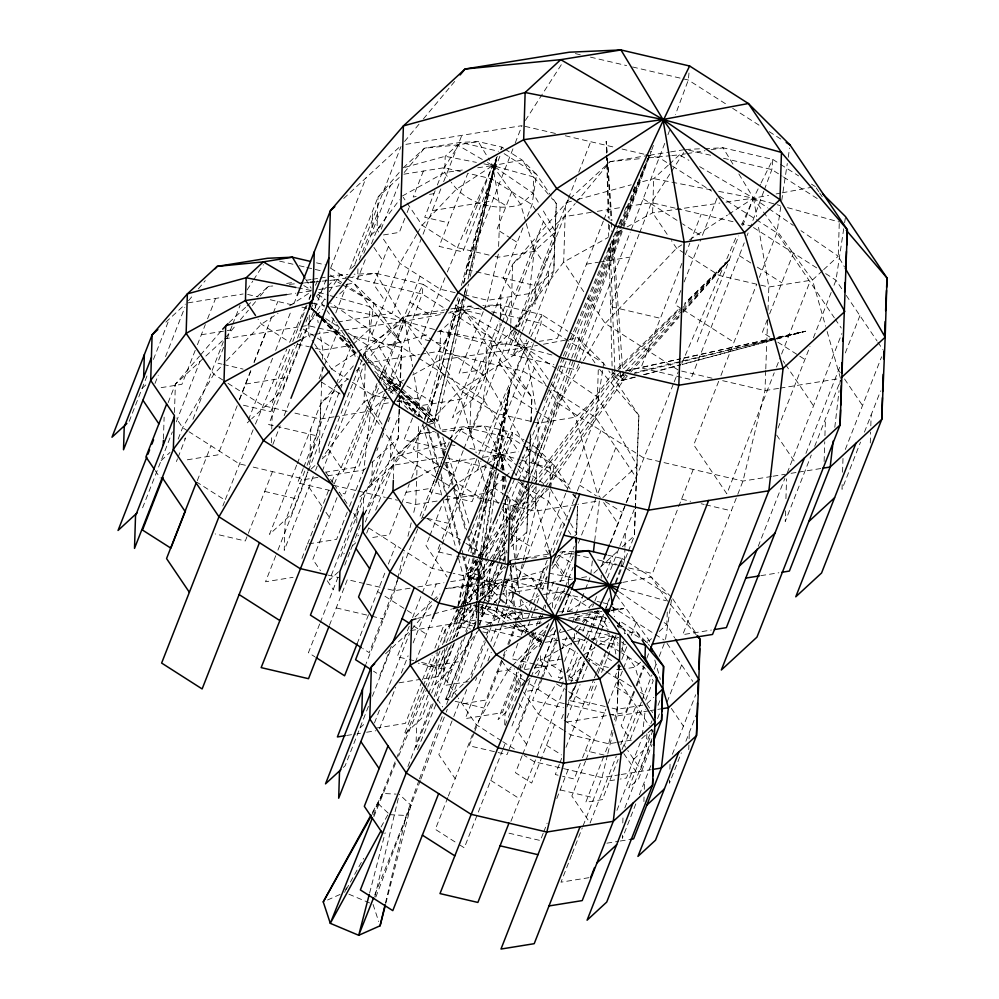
<?xml version="1.0" encoding="UTF-8"?>
<svg xmlns="http://www.w3.org/2000/svg" width="999" height="999" viewBox="0 0 999 999"><rect width="100%" height="100%" fill="white"/><g stroke="black" fill="none" stroke-linecap="round" stroke-linejoin="round"><path stroke-width="0.75" stroke-dasharray="5 3.75" d="M482.554 604.807L482.542 613.91L483.079 604.695M482.579 595.716L482.604 579.045L485.452 558.978M163.449 438.861L164.123 417.157M174.488 412.5L175.362 384.19L199.538 356.106M271.316 442.782L271.553 435.164M271.74 429.071L272.59 401.66L294.68 345.292M309.303 315.035L308.679 335.202L313.748 342.694M309.89 458.129L310.789 429.058M319.168 452.734L320.691 403.796L337.674 384.066M357.942 268.806L357.617 279.171L365.946 257.942M356.743 522.914L357.167 509.39M365.209 365.297L364.073 401.898L322.577 457.018M365.447 357.667L365.646 351.561L403.608 316.533L444.88 309.89M363.211 511.938L363.823 492.407L394.043 457.292L419.568 433.741L434.44 431.343M371.99 227.497L372.502 211.214M372.415 462.05L371.703 484.852L398.888 415.484M390.409 458.091L391.121 435.302M393.369 478.833L394.043 457.292L444.418 443.469L448.913 444.355M399.076 409.415L398.176 438.274L364.86 523.289M399.125 407.892L399.45 397.252M436.501 673.476L437.175 651.748M444.043 455.494L444.418 443.469L447.814 440.334M444.58 648.576L443.706 676.51L435.776 696.753L442.644 706.917M444.767 642.369L445.154 629.957L464.16 607.867M480.007 625.337L480.157 620.679M480.931 595.866L481.168 588.111L505.956 565.247M499.937 328.172L500.224 318.856M500.274 317.295L500.998 293.981M510.764 324.862L510.526 332.642L469.742 436.675L470.816 402.497L501.598 323.926M510.814 323.314L512.649 264.26L568.968 199.65M516.808 527.722L515.784 560.289L526.885 531.98L530.769 433.841M516.133 685.526L516.545 672.502L498.051 719.692L507.867 710.626L521.928 674.762M520.666 671.303L520.979 661.176L544.53 634.627M531.143 421.653L531.905 397.265L492.407 338.823L463.648 310.227L451.898 302.722M548.264 285.115L548.763 268.831M540.721 587.162L541.196 571.64L547.789 565.559M540.559 655.819L540.422 660.327L533.054 670.104M540.983 642.282L541.121 637.774M549.875 487.812L550.474 468.269L536.8 448.027L525.274 440.671M552.459 607.467L552.647 601.46L558.191 587.3M568.069 598.064L568.219 593.556M568.493 584.54L568.681 578.521M574.475 536.138L576.685 534.09L577.547 506.393L576.211 535.814M574.388 638.686L574.575 632.891M601.198 578.246L601.286 575.187M624.525 560.963L624.899 548.726M624.949 547.19L625.424 531.893M622.427 835.226L622.327 838.286L635.988 803.446M622.802 822.964L623.039 815.309M643.893 801.585L644.043 796.99M644.28 789.335L644.517 781.668M646.865 733.878L646.453 746.902L653.109 729.919M667.257 612.05L666.87 624.475L674.662 637.924M669.555 780.082L669.455 783.191L681.355 752.821M669.892 769.218L670.179 759.902M688.748 749.65L688.898 744.992M689.098 738.785L689.285 732.579M785.564 510.864L785.226 521.515L811.288 455.032M785.938 498.676L786.55 478.871M824.125 461.538L824.737 441.733M824.924 435.651L825.449 418.893M839.247 223.576L838.236 256.206L844.492 267.008M842.182 484.627L842.032 489.285L860.514 442.12M842.569 472.19L842.994 458.204M870.291 442.944L870.629 432.067M870.816 425.849L871.153 414.972M321.703 382.23L320.329 419.043L307.854 470.329M321.765 380.694L322.277 366.883M322.565 359.215L322.902 350.012L319.755 331.78M416.546 481.381L415.684 504.495L413.111 515.084M416.77 475.224L418.731 422.827M418.956 416.67L419.355 405.881L413.623 372.627M498.326 254.133L487.724 300.312L483.841 310.214M498.613 246.428L500.049 207.904L492.744 165.597L490.322 161.601M509.69 519.43L510.214 505.419L507.892 491.97M536.101 486.463L535.177 511.163L522.702 562.449M536.151 484.915L538.461 423.151L537.674 418.618M618.93 663.848L616.982 715.971L614.785 724.987M765.734 370.492L764.984 390.584L742.956 481.068L736.862 496.64M765.783 368.943L767.632 319.48M767.981 310.214L768.843 287.025L758.004 224.213M399.85 386.601L401.685 343.981L374.038 303.072L353.908 283.054L347.465 278.946M399.375 409.34L398.176 438.274L371.815 462.599M399.438 407.817L399.95 395.641M400.337 386.501L401.685 343.981L369.88 306.668L353.908 283.054L346.278 284.49M530.244 435.926L526.885 531.98L511.251 546.403M530.844 422.003L531.905 397.265L486.463 343.968L463.648 310.227L448.551 313.049M483.716 593.943L484.79 575.511L479.37 557.654M477.047 604.545L476.211 618.019L477.035 608.928M477.135 603.046L478.533 580.581L496.853 467.27M476.523 601.123L475.949 608.778L476.685 601.086M476.635 599.587L478.496 575.087L480.806 561.263M477.859 599.825L479.77 578.608L467.457 536.688M501.71 149.563L501.935 147.14L478.246 141.608L460.464 142.382L424.5 148.177L403.234 167.807M615.322 582.517L621.665 565.471L622.315 558.566L607.592 555.132M618.656 627.971L620.092 621.241L636.288 631.593L649.45 645.491M688.985 73.014L688.323 80.02L675.461 114.573M476.823 599.55L479.333 573.401L475.362 559.927M479.732 560.427L477.759 577.297L466.458 606.131M479.907 558.891L487.612 492.907L478.271 460.177M545.254 608.266L545.616 605.207M546.515 597.527L547.402 589.86M590.759 574.6L592.37 560.776M594.705 540.784L599.375 500.824L577.971 504.27M642.295 735.351L645.342 709.265M834.802 427.297L839.073 390.634M839.797 384.528L840.321 379.945M471.928 594.692L469.617 612.887L476.985 604.87M485.664 557.43L497.702 472.539M498.576 466.358L509.74 387.637L491.908 463.374M619.755 665.434L617.719 678.995L608.141 703.433M621.79 651.872L623.376 641.333M665.559 639.323L671.615 599.013M780.806 206.606L776.872 232.792L759.365 277.447M781.73 200.449L787.287 163.474M788.223 157.318L789.61 148.064M843.718 228.734L835.976 280.207L832.03 290.297M844.63 222.677L845.541 216.621M465.159 605.032L463.286 617.007L464.835 607.979M465.397 603.533L469.143 579.582L462.512 555.581M497.102 465.734L509.74 387.637L473.863 554.233M481.83 555.107L496.416 467.532M496.678 465.996L509.74 387.637L469.967 577.897L465.084 606.48M463.798 603.209L468.706 574.388L463.736 556.381M463.311 606.293L473.538 555.744M465.759 296.191L437.849 420.729L440.559 429.657M466.096 294.668L468.481 284.041M470.192 276.448L496.74 157.979L468.206 277.947M458.504 558.041L463.686 577.472L456.693 611.875L469.43 558.803M470.866 552.734L491.545 464.885M463.174 299.2L434.365 420.679L436.126 426.673M464.61 293.132L466.046 287.05M464.098 295.729L434.028 422.902L435.339 427.397M464.448 294.218L466.246 286.651M468.032 279.083L496.665 157.967M385.452 903.133L406.243 815.471L418.981 780.369M374.837 896.827L398.551 797.277M307.492 471.828L305.657 479.37L276.311 554.245M397.29 580.094L394.705 590.684L366.133 663.586M397.652 578.583L403.908 552.884M407.954 536.251L411.263 522.639M497.589 607.429L495.429 616.296L491.545 626.211M497.939 605.956L499.388 600.049M522.327 563.948L516.458 588.086L502.035 624.887M612 730.281L608.716 743.768L604.27 755.094L585.327 750.661M614.547 719.792L617.107 709.302L618.568 669.854L617.807 665.434M607.479 755.044L601.985 777.597L582.854 826.423M607.842 753.546L612.961 732.504M385.876 903.196L410.964 805.269L420.329 780.544M369.605 893.069L385.152 832.754M427.297 422.028L460.527 295.267M463.686 283.192L496.515 157.942L463.661 282.854M426.835 422.814L460.089 296.391M424.662 419.006L458.079 297.452M461.388 285.452L496.453 157.904M488.061 601.585L502.584 562.075M503.109 560.614L506.83 550.349M510.539 540.072L575.324 361.089M575.861 359.615L651.261 151.286M651.798 149.813L653.396 145.417M419.518 778.895L442.357 715.983M446.603 704.283L473.701 629.67M474.225 628.209L475.824 623.813M480.606 610.651L483.791 601.873M484.315 600.411L485.914 596.016M312.562 304.907L310.951 309.24L323.838 317.47M499.9 156.206L462.837 251.923L439.16 246.391L467.819 173.252L491.496 178.784L532.017 204.658L536.088 210.677M533.466 343.619L486.738 464.223M534.003 342.17L541.021 323.314L541.833 314.697L499.562 304.807L482.929 305.532M500.511 469.006L511.938 438.299L512.487 432.505L484.065 425.861L462.724 426.785L440.397 430.382M507.092 538.961L486.451 594.555L496.828 603.433M510.889 528.708L528.284 481.893M528.821 480.432L622.802 227.297M623.351 225.836L651.061 151.211M664.747 143.369L630.794 230.707M667.956 134.728L669.567 130.407M555.556 630.444L508.741 750.261M561.938 613.286L568.868 594.705L589.747 608.041M609.515 598.139L605.694 608.154M763.798 191.234L750.898 225.874L741.857 223.764M764.335 189.785L771.865 169.58L772.814 159.428L723.076 147.802L704.395 148.614M615.996 635.114L600.574 675.037M407.917 766.558L432.067 702.397M434.265 696.565L454.557 642.619M456.755 636.788L469.38 603.259M469.93 601.798L620.329 226.036M420.879 779.083L445.654 713.611M446.203 712.162L447.315 709.253M451.71 697.614L476.498 632.142M479.258 624.862L487.512 603.034M494.168 560.514L479.857 596.753M494.717 559.065L506.98 527.01M509.777 519.717L524.825 480.382M525.387 478.933L571.091 359.453M571.653 358.004L621.828 226.873M622.389 225.412L649.7 154.021M375.824 897.077L410.964 805.269L399.263 794.255M344.63 892.419L347.44 885.139M373.851 816.732L395.554 763.273M129.183 421.366L147.79 373.876M153.446 359.428L169.306 318.968M154.995 383.479L158.242 375.224M165.547 356.568L184.803 307.442M168.157 402.597L175.362 384.19L223.376 339.897M195.23 350.324L181.905 384.303L158.966 387.999M197.44 344.667L205.319 324.588M207.592 318.768L215.572 298.426M142.607 507.804L172.352 431.893M176.286 421.84L199.925 361.526M178.147 439.073L182.617 427.647L213.786 374.25L222.253 365.347M176.411 461.55L177.497 458.778M178.047 457.392L185.652 437.962L183.429 440.022M192.969 419.293L223.364 341.745M223.639 347.302L217.457 363.099L221.978 364.16M227.023 338.686L232.105 325.711M232.68 324.263L240.085 305.369M197.315 480.631L210.976 445.754M239.348 399.575L250.612 370.854M254.008 362.187L272.69 314.498M273.264 313.049L277.797 301.486M237.188 405.744L217.932 454.857L184.103 460.314M239.448 399.975L251.323 369.667M254.146 362.462L266.021 332.18M248.389 419.967L272.814 357.642M275.649 350.387L291.558 309.802M293.831 304.008L297.24 295.304M222.852 505.944L224.538 501.635M275.15 386.551L289.935 348.826M292.769 341.571L306.993 305.282M309.265 299.475L310.976 295.13M297.515 338.062L299.787 332.28M297.502 343.544L270.816 411.638L239.173 404.233M299.775 337.749L302.61 330.507M305.956 321.978L308.728 314.91M300.761 342.794L268.706 424.575L274.625 425.961M301.323 341.346L307.542 325.487L325.961 296.915M326.173 279.495L282.867 390.01L251.698 418.756M330.719 267.894L365.984 177.909M272.827 444.543L280.182 425.749M284.153 415.634L290.384 399.725M272.49 471.615L245.317 540.983L215.172 533.941M333.554 318.656L331.88 322.939L336.401 322.215M335.789 312.962L347.565 282.929M354.957 264.061L401.024 146.503M359.24 260.052L377.547 213.349M363.848 253.321L390.334 185.739M371.491 243.781L377.035 229.62L399.538 199.738M319.156 378.771L323.664 367.282M324.225 365.846L339.31 327.36L325.125 318.294M381.143 229.196L399.837 181.481M296.666 465.122L269.53 534.34L291.458 514.123L307.954 472.003M297.227 463.673L320.691 403.796L337.138 388.623M388.436 246.491L373.638 284.24L385.052 301.111M303.184 468.543L297.59 482.842L330.145 490.447M303.746 467.107L335.776 385.389M336.338 383.953L351.536 345.179M353.783 339.435L354.907 336.563M304.82 471.041L285.127 521.291L284.228 550.349L313.386 475.949M307.08 465.297L319.792 432.854M404.882 218.244L399.338 232.392L381.531 235.264M407.105 212.575L409.877 205.507M423.376 171.054L413.199 197.015L416.171 196.528M308.529 470.554L339.772 390.821M340.347 389.373L342.62 383.566M275.749 555.694L265.522 581.768L293.069 577.322M315.584 470.342L317.232 466.133M362.063 359.752L327.535 447.852L343.506 471.466L377.934 383.616M362.625 358.316L367.669 345.467L374.038 303.072L345.604 284.915M322.178 471.428L364.535 363.349L355.769 371.428M435.089 190.784L424.725 217.258L448.401 222.789M437.35 185.015L444.13 167.707L460.464 142.382L498.439 151.261M440.821 188.898L392.095 313.236L337.899 321.965M443.656 181.668L461.813 135.352M301.91 558.416L306.98 545.491M307.542 544.055L329.62 487.699M331.893 481.918L334.715 474.687M378.509 382.155L383.628 369.081M420.092 276.298L391.433 349.438L371.178 336.501L399.837 263.361L416.733 234.428M351.124 458.079L380.981 381.905M381.543 380.457L404.757 321.253L423.139 284.353L450.586 301.885M337.038 497.639L312.837 559.403L320.467 570.691M384.415 393.219L344.955 493.918L339.023 492.532M384.977 391.77L422.227 294.018L423.139 284.353L375.774 273.289L354.121 274.226M386.276 396.453L358.691 466.87L326.074 472.115M388.549 390.671L401.598 357.367M347.302 512.087L336.601 539.373L309.066 543.806M349.55 506.343L363.786 470.005L370.679 410.939L358.341 367.657M376.91 450.561L378.034 447.689M381.98 437.637L385.352 429.021M388.199 421.765L389.91 417.395M465.934 234.016L492.744 165.597L497.34 156.368M380.981 454.145L340.859 556.53L344.293 553.359M319.68 623.975L308.429 652.684L314.885 656.805M320.242 622.539L338.249 576.61M344.717 565.159L350.262 550.998M350.824 549.587L354.146 541.096M360.377 525.212L355.257 538.261L358.666 535.127M364.348 515.059L378.559 478.808M512.949 148.801L465.709 269.33L474.675 271.428M515.209 143.019L522.015 125.649L404.607 144.568M329.458 625.249L347.34 579.607L365.11 583.753M366.67 533.154L368.881 527.497M375.674 510.164L393.294 465.209L419.568 433.741L436.313 432.105M412.537 418.057L404.008 439.835L446.278 449.725L449.687 441.021M413.111 416.608L438.661 351.398L467.807 306.193L473.851 305.931M462.375 299.013L444.617 344.318L432.779 341.546M511.763 191.721L496.965 229.47L510.889 238.361M423.851 421.84L413.199 449.001L441.945 467.37M424.413 420.404L442.782 373.514M401.011 505.082L389.36 534.802L370.317 537.874M401.573 503.658L409.34 483.841M411.551 478.184L418.206 461.201M483.279 311.626L459.053 373.439L479.82 370.105L499.05 321.029M357.105 643.831L369.63 611.875M370.204 610.426L386.101 569.83M388.374 564.048L395.754 545.229M522.914 227.884L503.359 277.797L514.76 294.668L543.419 221.528M527.46 216.271L532.017 204.658L536.563 174.375L522.19 160.077L505.731 149.575M491.97 317.033L452.46 417.844L478.246 394.056L538.436 240.459M492.532 315.584L512.649 264.26L564.223 216.671L575.224 203.496M444.755 454.645L419.83 516.633L425.811 518.031M437.175 472.952L429.77 491.833L443.356 495.017M437.737 471.503L445.704 451.173M450.249 439.572L480.931 361.288M499.612 319.605L508.479 296.965M417.732 528.771L369.193 652.647L362.662 648.476M421.69 518.681L435.289 483.966M502.16 322.515L511.588 298.451M429.37 536.987L425.974 545.654L447.09 576.898M429.932 535.539L442.395 503.771M448.613 487.874L463.386 450.199M463.961 448.738L483.304 399.388L492.407 338.823L449.525 311.438M514.647 330.881L509.827 343.156L489.06 346.503M515.197 329.47L529.245 293.619L534.165 251.423L526.236 223.601M391.271 646.216L379.882 675.249L373.489 671.166M368.431 706.368L345.154 765.734L342.982 767.744M372.377 696.278L391.021 648.713M515.959 332.43L507.579 353.808L553.871 364.623M518.194 326.723L567.956 199.763M568.518 198.314L576.485 177.984M578.758 172.19L590.696 141.708M521.828 332.542L512.862 355.419L525.149 344.093L526.835 339.772M522.39 331.119L541.52 282.292M439.922 544.517L437.15 551.598L455.107 555.794M442.145 538.848L471.54 463.823M554.308 254.67L534.902 304.22L535.402 287.937L554.82 238.399L556.318 203.596L552.022 197.253M409.203 626.261L397.252 656.755L407.817 659.228M412.612 617.544L421.703 594.368M422.265 592.931L478.171 455.781M374.475 722.926L379.595 709.852M386.376 692.557L409.54 633.466M529.095 334.028L553.808 270.954L556.318 203.596L551.373 197.802M477.559 469.742L480.931 461.126M481.506 459.69L525.424 347.615L530.207 338.012M379.47 728.833L395.716 687.362M401.348 673.026L408.091 655.794M413.161 642.869L429.483 601.223M431.73 595.479L436.238 583.99M486.176 465.659L472.052 501.723L444.867 495.367M415.284 662.462L431.93 619.992M480.069 499.537L506.106 433.116M534.465 368.057L503.396 447.327L514.522 463.773M469.28 536.738L481.693 505.057M482.255 503.608L495.242 470.479M495.804 469.043L501.448 454.632L512.487 432.505L524 439.86M498.851 473.301L465.571 558.241L456.593 556.143M421.928 681.268L405.432 723.376L375.224 728.246M422.49 679.819L432.105 655.294M434.915 648.139L443.893 625.237M603.334 221.116L557.342 338.461L539.31 341.371M603.896 219.68L607.829 209.64M422.664 687.362L404.17 734.54L421.728 718.331L429.445 698.651M423.226 685.938L436.101 653.059M437.225 650.199L445.154 629.957L471.503 605.644M494.605 520.029L454.745 621.74L475.649 626.623M427.997 695.167L416.67 724.088L415.946 747.364L434.64 699.65M428.571 693.718L444.43 653.234M447.402 646.54L439.523 666.633L419.892 662.05M449.65 640.796L463.723 604.907M464.285 603.471L474.188 578.196M431.655 693.031L450.249 645.554M452.522 639.772L462.724 613.748M451.261 644.929L438.936 676.385L422.015 679.12M454.058 637.787L465.896 607.579M453.696 643.631L443.706 669.105L418.281 663.161M456.468 636.55L467.008 609.652M585.214 317.907L648.788 155.707M492.32 560.227L490.072 565.946L489.06 598.501L507.18 552.285M492.882 558.791L522.689 482.717M523.264 481.268L528.908 466.858L522.152 456.855M559.365 394.255L532.954 461.638L569.118 484.727M464.985 636.588L445.904 685.264L468.169 681.68M465.546 635.139L476.885 606.218M510.964 519.967L524.275 486.001M507.18 534.203L498.226 557.067L505.956 562.012M512.225 521.341L526.785 484.19M527.347 482.754L558.416 403.484L582.567 362.1M472.877 629.77L445.005 700.911L469.555 678.246L484.215 640.846M473.451 628.321L475.724 622.514M480.844 609.44L481.98 606.543L478.633 609.627M483.116 603.658L484.802 599.338M485.377 597.889L498.364 564.735M498.938 563.286L502.322 554.632M472.065 632.767L446.041 699.15L449.075 699.862M472.614 631.331L475.986 622.739M578.533 364.061L576.261 369.867L559.84 366.021M579.108 362.612L630.232 232.155M510.576 543.618L527.897 499.413M639.073 234.178L610.664 306.668L660.389 318.294M639.635 232.742L651.435 202.622L670.666 172.79M452.085 720.878L438.861 754.62L455.169 778.733M453.783 716.545L460.015 700.636M486.476 635.089L500.561 599.125M503.384 591.932L514.66 563.161M466.695 689.622L461.038 704.058L485.951 700.049L502.722 657.242M471.228 678.059L485.377 641.945M485.939 640.509L490.984 627.622M475.599 680.481L476.735 677.584M480.694 667.469L488.061 648.676M490.896 641.445L497.664 624.163M498.226 622.739L504.945 605.606M505.494 604.183L509.977 592.769M524.175 563.798L514.185 589.285L515.896 591.808M524.725 562.387L548.576 501.523L554.045 465.184L536.8 448.027L525.012 450.237M483.953 671.041L465.297 718.631L502.36 712.662L518.294 672.002M487.899 660.938L491.296 652.297M493.556 646.528L501.473 626.336M565.746 493.344L544.368 547.902L548.601 554.17M566.308 491.908L595.529 417.345L603.646 363.311L577.996 337.787L568.955 332.005M447.802 797.539L435.339 829.345L456.743 843.019M448.364 796.091L472.427 734.702M474.65 729.02L476.323 724.762L508.154 670.217L511.326 666.882M503.296 655.781L504.994 651.435M507.842 644.18L516.933 620.978M517.507 619.53L520.342 612.287M474.263 732.692L469.143 745.754L507.03 754.62L508.179 751.71M474.837 731.243L502.572 660.451M503.146 659.003L506.53 650.361M508.791 644.592L514.997 628.733M547.215 560.164L527.872 609.527L521.028 599.4M550.062 552.897L562.262 521.765M548.076 565.571L540.759 584.24L511.113 565.309M553.146 552.647L576.785 492.332M577.347 490.896L600.948 430.644M517.957 643.368L511.9 658.828L545.766 666.745M521.266 634.927L525.124 625.087L495.429 629.87M527.922 617.956L529.595 613.673M530.157 612.25L537.425 593.693M525.124 633.453L530.794 619.005M531.356 617.557L533.628 611.775M534.19 610.327L536.451 604.545M537.025 603.109L539.285 597.327M542.12 590.097L547.215 577.085M551.748 565.521L552.884 562.637M517.644 669.667L520.979 661.176L540.621 643.044L537.849 650.124M519.43 669.105L533.628 632.854M536.475 625.611L538.174 621.253M538.748 619.805L542.157 611.113M542.719 609.665L544.992 603.858M545.566 602.409L553.521 582.117M521.965 667.719L535.826 632.33M539.16 623.838L540.272 621.003M540.821 619.592L542.482 615.347M681.917 263.386L640.971 367.832L690.709 379.47L744.243 242.869M685.314 254.708L689.847 243.157M690.409 241.708L701.173 214.248M524.15 669.093L530.806 652.11M560.414 581.643L574.288 546.253M573.251 556.231L564.722 578.009L554.545 562.949M578.371 543.156L596.59 496.69M615.884 447.465L597.727 493.781L600.274 497.552M540.397 644.692L548.901 622.989M554.445 608.828L559.989 594.667M680.806 290.497L675.224 304.745L681.755 308.916M684.165 281.943L700.923 239.186M717.02 198.114L702.035 236.326L682.454 223.826M559.802 601.173L564.797 588.436M565.359 587.012L573.126 567.195M502.497 750.399L464.298 847.839L458.004 843.818M503.046 748.963L505.294 743.256M511.975 725.961L530.606 678.421M531.168 676.985L538.511 658.254M555.619 629.845L540.334 668.843L534.665 674.075M562.412 612.512L570.854 590.983M529.295 700.724L517.457 730.918L526.573 744.417M540.259 680.806L532.542 700.486L563.461 707.717M540.809 679.395L557.092 637.824M559.365 632.042L560.501 629.158M567.295 611.8L573.526 595.904M542.37 678.321L538.011 689.447L524.413 691.633M542.907 676.922L556.693 641.758M559.34 655.868L555.919 664.585L535.164 667.919M562.187 648.601L566.733 636.987M572.427 622.464L584.914 590.621M585.476 589.173L587.749 583.379M588.311 581.93L590.009 577.584M522.14 755.744L515.484 772.726L531.693 783.079L554.62 724.562M522.689 754.32L538.411 714.21L556.218 683.703L563.873 688.586M609.927 543.456L673.626 383.329M601.573 566.008L603.846 560.202M610.676 542.769L636.226 477.572L638.898 415.459L608.816 370.941M561.725 668.618L558.316 677.334L562.687 678.358M564.572 661.363L571.678 643.231M572.215 641.845L577.11 632.629M561.338 686.463L563.611 680.656M567.032 671.94L575.574 650.162M577.847 644.355L580.694 637.087M582.966 631.281L584.677 626.922M585.239 625.474L590.359 612.412M592.644 606.593L593.781 603.696M596.615 596.453L594.343 602.235L587.774 608.304M605.694 573.289L612.499 555.919M697.202 341.845L738.711 235.901M742.694 225.737L753.508 198.164L760.401 184.328M510.901 821.353L564.285 688.186M607.417 577.834L619.23 547.689M619.805 546.253L634.228 509.44M570.829 682.792L580.981 656.892M583.229 651.136L587.175 641.058M587.737 639.622L591.695 629.545M592.257 628.109L599.025 610.851M747.015 235.789L748.126 232.954M561.638 718.693L563.349 714.335M568.468 701.273L574.725 685.302M584.19 661.126L576.423 680.943L567.494 675.237M566.97 706.967L575.374 685.526M575.936 684.103L584.34 662.662M586.575 656.942L591.62 644.068M592.182 642.644L596.665 631.206M597.227 629.782L603.433 613.935M586.65 657.592L592.869 641.72M593.431 640.284L603.608 614.323M605.869 608.553L609.265 599.899M616.046 582.592L627.822 552.534M628.371 551.136L634.427 535.689L638.898 415.459L598.339 367.894L597.439 396.953L637.337 465.796L602.722 497.739M576.123 684.665L569.867 700.636L588.811 705.069L597.777 682.192M577.26 681.755L584.477 663.361L583.266 666.246L567.919 680.394M586.688 657.692L591.683 644.954M566.995 717.919L580.069 684.577M582.33 678.783L587.449 665.734M588.011 664.285L594.83 646.89M595.404 645.441L600.511 632.404M601.086 630.956L606.193 617.906M559.278 764.385L555.294 774.55L561.113 775.911M559.84 762.936L562.112 757.13M565.946 747.364L593.731 679.345M591.283 690.734L594.667 682.092M598.051 673.451L605.394 654.72M607.654 648.963L612.737 636.001L607.355 632.854M718.681 381.293L693.756 444.892L726.822 493.806L774.237 372.814M720.941 375.512L756.543 284.653M543.194 833.291L540.359 840.521L507.967 832.941M543.756 831.842L547.152 823.176M556.793 798.588L568.119 769.667M693.231 469.443L652.447 573.488L625.324 567.145M580.332 763.411L574.238 778.983L562.574 776.248M582.554 757.741L589.772 739.347M619.617 665.047L615.209 676.298L632.842 687.549M621.815 659.427L626.773 646.778M631.268 635.327L636.363 622.315M585.514 761.163L571.853 796.016L590.097 823.001L616.271 756.218M586.076 759.715L605.881 709.19M622.365 671.128L616.108 687.1L632.317 697.452M623.513 668.231L627.946 656.905M767.369 319.568L762.374 332.317L772.689 338.898M769.592 313.911L793.443 253.047M603.721 756.53L585.789 802.284L602.397 799.6L618.119 759.502M633.89 691.196L625.511 712.574L611.962 714.76M636.126 685.489L643.943 665.534M646.74 658.403L649.525 651.286M634.565 691.695L621.216 725.761L630.344 739.26L642.856 707.317M636.825 685.951L644.155 667.257L621.715 652.921M571.653 855.019L561.001 882.179L590.696 877.397M572.202 853.583L582.292 827.859M620.804 744.642L635.963 705.981M622.002 749.587L625.324 741.096M641.346 702.022L624.35 745.404L626.922 749.213M641.907 700.574L651.972 674.899M654.195 669.218L656.98 662.125M659.203 656.443L664.223 643.656M645.679 700.124L653.271 680.744L644.155 667.257M776.498 367.058L779.882 358.416M781.58 354.071L809.939 281.706M736.3 498.051L682.767 634.652L711.338 630.057M650.849 723.713L651.985 720.803M658.054 705.319L660.764 698.388M616.945 810.401L631.68 772.801M653.383 731.768L651.76 729.357L628.833 787.861L638.648 778.795L652.097 744.48M657.554 718.593L660.327 711.513M624.85 807.891L651.96 738.698M651.897 740.808L640.646 769.517L627.772 750.474M667.095 702.047L681.643 664.934M778.034 428.084L810.002 346.503M813.386 337.862L831.455 291.733M639.397 794.729L651.735 763.261M672.377 754.282L695.704 694.767M758.241 546.303L784.864 478.384M787.262 472.877L841.87 333.516M685.888 741.258L696.653 713.786M805.931 453.421L840.259 365.821M845.316 352.922L859.927 315.634M814.684 446.353L840.421 380.669M845.316 449.438L881.618 356.793M864.435 432.117L880.581 390.909M374.75 894.867L410.964 805.269M373.514 815.184L424.35 689.497M620.903 224.588L644.655 165.347M253.134 429.77L225.1 500.199L196.741 482.092M255.432 424.088L286.763 349.3M444.992 277.759L420.941 338.773L431.293 341.196M447.315 272.015L476.361 202.372L492.744 165.597L522.19 160.077L533.591 176.948L550.387 196.641M674.2 381.893L678.259 371.865M424.937 688.049L440.159 650.474M442.495 644.692L456.543 610.014M458.878 604.233L478.571 556.73M417.507 749.575L462.212 640.009M465.734 631.356L476.91 603.97M481.968 557.792L462.737 603.796M482.554 556.356L564.585 357.892M565.184 356.456L619.28 225.574M619.867 224.138L635.926 185.302M479.17 555.307L493.706 520.866M544.592 400.362L546.416 396.054M547.015 394.617L562.762 357.317M563.374 355.881L602.747 262.637M603.346 261.201L618.493 225.337M619.105 223.901L621.528 218.157M624.55 210.989L626.373 206.681M633.029 190.896L634.852 186.601M398.576 756.093L427.023 688.561M427.634 687.125L443.369 649.775M446.391 642.582L462.137 605.232M334.253 483.878L377.035 383.491M478.771 454.37L525.424 347.615L515.234 330.756M681.842 363.349L736.613 236.076M568.456 678.333L578.596 654.42M580.981 648.801L585.751 637.537M594.318 677.959L596.091 673.776M596.678 672.389L612.737 636.001L618.668 637.649M305.869 306.081L289.747 342.257L261.388 324.151L258.029 319.18M308.966 299.126L310.826 294.942M379.558 377.834L404.757 321.253L375.774 273.289L352.709 276.998M494.48 470.304L481.793 498.776L458.766 484.065M495.117 468.881L501.448 454.632L484.065 425.861L459.153 429.87L442.407 431.506M741.62 224.85L753.508 198.164L738.286 172.989M586.376 636.113L597.777 610.526M372.103 814.422L382.842 793.456L396.278 794.118M315.397 285.339L318.107 279.895M500.624 149.788L501.935 147.14L504.47 148.764M530.894 336.638L541.833 314.697L567.657 331.181M761.088 182.954L772.814 159.428L779.257 163.549M620.928 561.351L622.315 558.566L626.098 560.988M617.407 626.61L620.092 621.241M372.415 812.437L382.842 793.456M346.141 889.697L363.599 858.341M381.056 826.985L388.636 813.348M417.495 233.117L422.102 225.225L456.106 189.435L492.744 165.597L533.591 176.948L533.091 193.232L539.248 203.871M364.273 514.123L399.325 454.058L460.027 390.172L525.424 347.615L537.437 345.367M583.341 360.764L605.157 323.389L676.573 248.239L681.78 244.842M247.078 289.935L252.797 281.081M253.609 279.807L263.411 264.61M329.308 291.72L340.197 274.837L347.927 274.5M525.399 120.404L561.763 64.011M454.557 439.46L462.724 426.785L511.938 438.299L522.152 444.817M671.503 171.491L684.04 152.035M480.482 614.647L486.376 605.494M487.225 604.195L502.385 580.669M540.496 586.688L547.165 576.336M552.172 568.581L563.011 551.76L574.987 551.236M577.934 631.368L586.913 617.432L601.136 616.808L605.519 617.832M533.091 482.042L465.871 573.95L469.967 577.897L478.533 580.581L482.604 579.045L506.83 544.88M510.427 539.81L547.215 487.924M548.114 486.663L623.501 380.357L629.67 373.339M478.533 580.581L491.133 562.874M492.045 561.613L507.355 540.109M510.951 535.052L544.28 488.249M545.192 486.988L620.854 380.744L628.084 372.677M465.871 573.95L469.942 572.415L478.496 575.087L489.36 559.927M490.272 558.666L506.568 535.939M511.101 529.62L543.693 484.165M544.605 482.904L620.654 376.823L624.875 372.277M469.967 577.897L484.577 557.717M485.489 556.455L507.405 526.173M511.963 519.867L538.436 483.279M539.36 482.017L615.122 377.31L621.59 370.654M469.942 572.415L479.12 559.815M480.044 558.553L533.266 485.489M534.178 484.24L614.934 373.389L679.857 308.916M534.015 480.781L612.287 373.776L616.745 369.43M512.387 330.157L510.526 332.642L545.591 384.503M513.324 328.921L563.686 262.038L608.154 237.425M478.983 629.67L443.706 676.51L457.442 696.827M524.775 681.118L520.167 687.225L504.632 726.86L505.044 713.835L520.566 674.2L520.167 687.225L522.652 690.908M188.474 300.736L193.419 294.817M198.364 288.898L205.282 280.607M225.487 337.674L236.426 324.563M240.409 319.792L248.364 310.264M252.347 305.494L256.331 300.724M260.302 295.954L268.269 286.426L272.864 285.689M404.57 141.483L419.443 123.664M423.414 118.906L455.157 80.882M365.509 362.175L403.608 316.533L443.906 312.6M576.223 202.31L610.202 161.601L647.951 155.519M411.638 629.42L434.016 602.609M434.99 601.448L437.912 597.951M482.242 595.204L505.719 567.082M509.627 562.387L511.588 560.052L547.889 554.195M550.349 631.393L554.245 626.735M200.549 354.932L221.703 330.357M399.2 172.49L378.047 197.065L349.388 270.205L356.081 264.023M338.673 382.904L353.658 365.497M363.648 353.883L365.646 351.561L430.082 333.878M469.168 602.06L481.168 588.111L541.196 571.64L547.24 572.827M630.694 372.165L679.008 317.12M683.116 312.437L729.37 259.74L684.765 303.184M629.12 371.528L681.83 312.749M682.866 311.601L729.37 259.74L684.253 304.545M461.95 604.47L483.553 582.03L495.716 585.551L502.01 592.307M476.048 621.878L473.913 623.888L462.137 619.942L476.173 604.657M487.437 594.567L495.716 585.551M473.913 623.888L475.974 621.64M481.118 616.046L489.348 607.08L508.116 620.729M481.393 616.833L498.613 598.076L491.408 605.082M625.936 371.141L681.88 310.901M682.929 309.765L729.37 259.74L683.029 307.43M226.486 360.889L261.388 324.151L278.059 313.299M512.387 665.771L547.265 629.058M559.353 680.394L565.634 673.788M566.683 672.689L581.331 657.28M681.955 308.541L622.664 369.543L613.086 236.014M617.857 368.344L679.195 308.616M165.871 322.14L185.352 304.158M343.718 198.451L400.487 146.079M142.12 388.336L147.852 383.042M229.083 322.577L245.879 307.08M247.003 306.044L251.473 301.923M257.068 296.753L268.269 286.426L272.789 285.976M399.263 177.497L378.047 197.065L377.035 229.62L378.658 232.03M370.916 235.277L383.191 223.951M317.507 295.429L326.436 287.188M327.547 286.151L334.253 279.97L346.553 277.997M309.678 321.591L323.027 309.265M339.722 293.868L345.292 288.723M161.101 460.614L170.03 452.385M247.252 422.864L250.587 419.78M353.122 344.268L369.168 329.47L369.88 306.668L336.151 297.29M338.236 387.612L348.102 378.509M570.104 198.589L610.202 161.601L642.532 158.441M385.577 397.19L370.679 410.939L335.589 416.583M390.147 392.969L400.462 383.454L369.168 329.47L330.657 303.084M311.251 468.968L315.634 464.922M322.202 458.853L329.882 451.785M668.269 165.172L653.683 178.621L637.25 183.129M669.38 164.136L679.47 154.833L685.489 153.858M519.08 319.568L531.356 308.241M497.664 344.505L515.609 327.959M516.72 326.923L523.451 320.716M366.084 467.894L363.786 470.005L328.596 475.674M359.865 496.815L366.745 490.472M448.951 439.285L459.153 429.87L501.448 454.632L516.745 465.109M352.322 545.953L355.756 542.782M338.499 571.803L329.433 580.169L363.823 492.407L393.294 465.209L443.131 457.18M504.395 477.41L487.612 492.907L444.755 499.812M505.519 476.386L512.237 470.179M518.956 463.986L530.144 453.658L523.988 443.019M548.738 488.848L535.127 501.398L510.214 505.419M415.06 616.883L432.08 601.186M433.216 600.137L440.022 593.856M385.564 653.746L409.578 631.593M493.394 562.874L477.759 577.297L450.074 581.755M494.505 561.85L506.793 550.524M822.539 270.692L812.449 280.007L768.843 287.025L758.291 284.565M823.651 269.655L838.236 256.206L800.998 230.707M507.08 564.21L511.588 560.052L537.45 557.517M457.417 629.208L477.522 610.664M359.952 727.984L365.409 722.951M556.568 557.467L558.753 555.432L573.601 553.046M434.952 684.602L452.522 668.393M547.527 606.181L565.659 589.447M593.868 573.114L599.35 568.056M600.449 567.045L617.981 550.861M622.365 546.815L634.427 535.689L636.226 477.572L595.529 417.345L549.038 387.662M533.054 639.41L547.789 625.811M575.711 619.43L582.292 613.361M577.984 625.536L574.7 628.558L612.737 636.001L620.179 641.096M582.342 621.503L584.527 619.492L601.136 616.808L608.866 629.607M515.272 691.745L524 683.691M526.735 681.393L530.132 678.259M651.498 638.648L649.3 640.671L646.341 641.158M659.178 631.555L666.87 624.475L663.024 621.84M640.646 662.137L635.189 667.17L623.101 669.118M647.015 703.621L653.821 697.339M651.76 729.357L641.932 738.423L626.398 778.059L620.367 779.033M633.803 759.178L643.618 750.112M494.955 607.355L507.13 616.957L513.723 611.313L521.94 613.736L531.168 613.274M519.842 611.475L521.94 613.736L515.297 619.205L507.13 616.957L506.855 609.228M289.598 305.794L311.401 291.608M314.585 343.943L331.481 368.931L404.757 321.253L442.507 314.185M689.61 239.748L727.422 215.135M728.733 214.285L753.508 198.164L768.593 195.342M485.939 464.735L457.492 483.254L444.667 464.273M487.225 463.898L501.448 454.632L519.118 451.336M568.281 611.563L586.163 599.912M583.428 655.069L596.166 646.778M597.439 645.953L612.737 636.001L618.119 643.481M402.347 196.004L444.705 172.565L462.712 169.955M301.948 338.911L308.679 335.202L313.249 334.528M616.233 232.954L621.628 229.97M627.022 226.985L652.622 212.812L719.879 203.047M382.979 391.446L364.073 401.898L383.853 431.156M384.328 390.696L405.919 378.746M412.674 375.012L439.672 360.065L525.424 347.615L552.21 355.07M418.394 477.072L441.133 464.485M486.638 624.712L512.212 610.564M518.943 606.843L527.01 602.372M528.359 601.623L539.123 595.666M558.041 650.574L540.422 660.327L552.897 678.783M559.39 649.825L571.59 643.081M327.535 900.012L340.347 894.317M428.084 422.465L434.365 420.679L437.849 420.729L363.261 354.283M404.732 167.395L445.204 156.281L476.398 162.387M571.503 201.174L565.534 202.809L563.686 262.038L584.427 292.707M577.484 199.538L631.268 184.778M437.574 331.83L440.571 331.006L525.424 347.615L556.281 368.756M417.582 618.406L432.38 614.348M433.853 613.935L451.61 609.065M549.887 635.364L558.641 632.966M560.102 632.554L565.946 630.956M567.407 630.556L573.251 628.958M635.526 377.11L620.854 380.744L615.122 377.31L612.287 373.776L612.162 369.093M644.542 374.675L680.606 364.947M682.117 364.535L775.299 339.385L682.354 364.26M776.797 338.986L805.356 331.268L682.217 358.379M634.353 377.123L620.854 380.744L612.225 238.936M643.356 374.712L680.856 364.66M776.86 338.911L805.356 331.268L681.955 358.566M615.322 373.102L612.287 373.776L614.934 373.389L620.654 376.823L626.71 375.337M634.278 373.464L805.356 331.268L634.752 372.552M625.699 374.75L615.122 377.31L610.102 244.118M625.961 370.766L680.694 358.716M625.599 371.029L680.431 358.903M776.136 193.931L780.656 193.094M782.167 192.807L812.337 187.163M318.793 289.623L340.172 285.627M543.444 344.243L567.482 339.747M568.98 339.473L577.996 337.787L594.954 362.874M622.702 582.417L651.286 577.072L671.84 597.514M541.233 622.877L516.87 627.097L513.111 624.363M568.643 618.131L602.135 612.325M611.276 610.739L623.451 608.628L611.151 609.253M649.462 155.27L669.105 152.11M670.616 151.873L684.203 149.675M429.52 194.38L433.966 193.669M686.987 153.621L705.032 150.712M711.051 149.738L723.076 147.802L734.29 166.358M432.317 210.614L492.532 200.911M591.296 212.312L564.223 216.671L513.748 345.492L531.793 342.582M597.302 211.338L621.366 207.467M627.372 206.493L651.435 202.622L675.549 208.254M286.626 283.466L294.28 282.23M306.531 280.257L311.114 279.52M312.65 279.27L318.768 278.284M320.304 278.047L340.197 274.837L346.266 276.261M188.024 302.859L243.107 293.981M586.475 264.148L598.501 262.213M599.999 261.963L630.069 257.118M201.323 334.752L230.394 330.07M224.488 338.873L299.85 326.723M301.386 326.486L307.542 325.487L343.943 334.003M450.986 308.903L467.807 306.193L481.256 309.34M478.808 308.154L450.099 311.988M484.727 307.192L499.562 304.807L509.752 321.666M366.021 363.099L419.393 354.508M420.866 354.27L438.661 351.398L523.214 371.166L547.739 386.838M245.679 384.078L287.2 377.397M383.441 403.696L390.859 402.497M396.79 401.548L420.504 397.727M334.066 416.833L320.329 419.043L293.132 412.687M778.571 388.386L764.984 390.584L722.664 380.681M780.082 388.149L840.509 378.409L826.048 327.722M317.894 477.397L305.657 479.37L251.398 466.683M406.006 492.345L430.919 488.324M437.112 501.048L415.684 504.495L403.534 501.66M576.448 504.52L535.177 511.163L461.95 494.043L452.822 488.211M771.528 476.473L742.956 481.068L643.493 457.817L558.416 403.484L549 389.573M773.026 476.223L785.064 474.288M791.071 473.314L797.09 472.352M798.588 472.102L821.141 468.481M559.989 552.247L563.011 551.76L573.538 554.22M410.089 588.199L394.705 590.684L385.826 588.598M417.782 586.962L443.931 582.754M501.723 579.595L445.691 588.623L501.498 582.979M503.009 582.742L531.693 578.109L549.887 582.367M549.075 582.829L516.458 588.086L453.047 573.264M550.549 582.592L572.789 579.008M581.693 577.572L589.098 576.386M487.699 596.353L498.101 594.68M499.575 594.442L536.7 588.461M523.276 611.813L495.429 616.296L460.239 608.066M533.528 610.164L537.937 609.452M410.664 630.581L475.599 620.117M760.826 575.661L778.87 572.764M574.8 619.38L586.913 617.432L609.278 622.664M545.154 642.32L567.807 638.673M569.318 638.423L573.851 637.699L585.501 640.421M427.609 666.758L460.839 661.4M622.577 644.979L625.549 644.505M398.938 682.829L420.479 679.357M549.1 661.138L565.709 658.453M497.04 671.74L514.635 668.905M524.787 669.592L529.245 668.88M621.59 669.367L618.568 669.854L614.198 668.831M346.616 735.464L355.844 733.978M357.38 733.728L360.452 733.241M366.608 732.242L375.836 730.756M642.844 705.157L617.107 709.302L606.668 706.855M566.795 722.027L610.451 714.997M648.751 710.851L616.982 715.971L609.465 714.21M650.262 710.614L656.306 709.64M657.829 709.39L660.851 708.903M616.271 742.557L608.716 743.768L570.816 734.914L564.585 730.931M617.769 742.307L632.879 739.884M619.805 774.725L601.985 777.597L534.253 761.75L524.175 755.319M621.291 774.487L650.986 769.692M609.79 780.731L618.856 779.27M606.88 843.181L618.756 841.258M620.242 841.021L630.644 839.347M477.734 167.77L492.744 165.597L533.091 193.232L520.804 204.558C496.253 211.913 465.934 203.646 451.223 182.205M725.986 202.16L753.508 198.164L775.686 204.333M286.701 294.543L295.866 293.207M297.402 292.994L311.151 290.996M314.772 334.315L342.22 330.319M343.756 330.107L404.757 321.253L437.437 330.332M443.806 463.012L475.661 458.379M483.254 457.28L501.448 454.632L519.28 459.59M543.531 594.48L564.897 591.371M574.3 641.583L585.064 640.022M591.208 639.123L612.737 636.001L616.033 655.132M574.238 614.947L601.922 611.388M611.151 610.214L623.451 608.628L612.637 609.69M648.688 157.842L670.242 155.732M671.778 155.582L679.47 154.833L688.898 160.34M289.398 284.353L296.94 283.616M304.433 282.892L310.402 282.305M316.358 281.718L320.829 281.281M322.327 281.144L328.284 280.557M329.782 280.407L334.253 279.97L340.896 283.866M543.543 556.918L546.59 556.63M536.925 617.095L515.297 619.205L502.609 608.354M538.473 616.932L543.106 616.483M587.924 612.1L592.557 611.65M594.105 611.5L601.823 610.751M575.212 620.404L584.527 619.492L595.279 625.774M558.853 611.875L572.702 611.188M685.714 149.438L702.846 148.689M504.732 579.295L531.693 578.109L537.287 587.375M389.81 814.672L406.243 815.471M711.151 189.872L653.683 178.621L652.622 212.812L668.019 235.589M718.718 191.358L753.508 198.164L767.619 207.842M483.828 163.848L492.744 165.597L520.804 204.558L525.824 222.14M297.552 287.812L311.164 290.472M312.699 303.221L324.775 305.594M330.819 306.768L404.757 321.253L485.452 376.523L523.214 441.695M450.424 444.642L454.92 445.529M469.93 448.464L501.448 454.632L512.375 469.805M548.751 573.114L572.914 577.847M575.387 53.609L581.418 55.02M590.446 57.13L626.585 65.584M632.604 66.983L688.323 80.02L727.459 105.007M688.736 150.137L711.413 155.444M723.501 158.267L771.865 169.58L782.205 176.174M525.012 126.349L556.356 133.679M565.322 135.777L616.083 147.64M622.052 149.038L644.455 154.271M645.941 154.62L659.377 157.767L671.128 165.272M677.06 208.616L734.327 222.003M460.414 171.516L444.13 167.707L402.609 174.4L424.5 148.177L457.492 144.955L478.246 141.608L489.522 160.265M756.78 284.216L719.105 275.399L685.589 253.996M489.085 255.082L457.192 247.627L422.102 225.225L403.209 197.278M495.167 256.506L498.201 257.218L534.165 251.423L555.444 231.793L542.332 209.191M476.161 271.765L534.39 285.389M455.157 292.695L440.359 289.235L399.837 263.361L381.918 236.85M464.036 294.767L487.724 300.312L529.245 293.619L553.808 270.954L554.82 238.399L536.9 211.888M316.508 262.837L325.549 264.947M347.789 276.611L422.227 294.018L448.226 310.614M279.583 261.114L293.182 264.285M299.225 265.697L305.269 267.12M306.78 267.47L321.89 271.004M491.708 311.788L541.021 323.314L603.646 363.311L605.369 365.846M458.491 308.928L482.167 314.46M712.087 378.209L678.845 370.442L605.157 323.389L587.874 297.827M247.652 294.443L258.204 296.915M270.254 299.725L292.857 305.02M301.91 307.13L307.929 308.541M353.047 336.126L402.272 347.64L483.304 399.388L518.768 451.86M297.29 344.018L309.34 346.84M315.372 348.251L322.902 350.012L351.973 345.329L355.794 358.728M388.274 398.613L371.99 394.805L349.775 380.619M397.152 400.686L419.355 405.881L460.889 399.188L485.452 376.523L486.463 343.968L438.923 330.744M223.476 364.51L243.069 369.093M681.58 499.175L690.621 501.286M701.173 503.746L704.183 504.458M705.694 504.807L731.305 510.801M287.088 411.276L262.912 405.619L224.126 380.856M447.614 458.229L493.981 469.068M276.111 426.311L316.071 435.651M333.641 485.314L356.431 490.646M357.954 490.996L385.302 497.39M386.813 497.752L397.452 500.237M245.367 465.272L239.335 463.873L189.061 431.768M427.31 518.381L448.251 523.276M575.037 554.57L590.084 558.091M597.602 559.852L617.157 564.423M602.722 561.863L616.283 565.034M617.794 565.384L623.813 566.795M264.735 491.433L297.889 499.188M551.398 582.717L554.433 583.428M504.72 579.707L582.367 597.964M597.09 601.41L601.51 602.434M602.984 602.784L607.392 603.821L653.995 633.578M451.536 572.902L431.905 568.319L402.21 549.35M473.339 605.581L479.383 606.992M480.894 607.355L506.555 613.349M328.097 575.112L338.461 577.534M366.583 584.103L384.353 588.261M591.633 638.91L618.144 645.117M600.087 643.831L611.738 646.553L620.466 652.122M477.11 619.88L490.746 623.064M501.361 625.549L528.646 631.93M530.157 632.28L543.806 635.476M545.317 635.826L552.897 637.599L557.242 640.371M483.116 628.371L521.928 637.449M460.352 626.635L470.816 629.083M482.792 631.88L488.773 633.279M608.366 667.469L599.625 665.421L584.665 655.868M336.251 607.916L370.292 615.871M371.778 616.221L383.616 618.993M568.518 679.72L572.889 680.744M409.328 659.577L413.861 660.639M605.169 706.505L584.29 701.623L565.147 689.41M564.348 703.658L558.329 702.26L526.161 681.718M565.846 704.008L607.966 713.86M455.132 701.273L483.941 708.004M560.189 789.909L594.055 797.839M777.172 204.745L780.132 205.569M787.524 207.63L839.297 222.015M318.544 292.407L328.808 295.254M330.282 295.667L334.677 296.89M520.766 460.002L550.474 468.269L568.656 489.585M621.153 588.274L666.096 600.774M478.521 603.958L489.348 607.08M468.256 602.884L465.309 601.898L483.553 582.03L500.312 598.301M474.15 604.857L477.097 605.844M348.888 894.205L373.039 904.37L378.671 921.515M510.027 625.411L523.676 632.792M529.133 635.739L540.059 641.645M699.662 166.646L753.508 198.164L762.574 210.764M482.292 159.478L457.492 144.955L445.204 156.281L444.705 172.565L450.399 180.994M487.512 162.537L492.744 165.597M548.189 379.233L525.424 347.615L462.5 310.776L440.571 331.006L439.672 360.065L460.027 390.172L496.178 413.261L538.461 423.151L575.524 417.182L597.439 396.953L557.567 369.642M342.232 284.64L404.757 321.253L425.574 350.162M303.783 285.564L311.413 290.022M558.753 555.432L573.351 563.973M513.249 592.12L498.476 583.466L486.451 594.555L473.763 591.595L467.657 582.554L474.238 576.498L486.913 579.457L493.019 588.486M525.961 632.679L516.87 627.097L516.346 624.462M527.26 633.478L540.259 641.458M732.679 108.342L761.375 126.661M769.205 131.656L780.943 139.161M780.544 164.373L798.588 175.899M811.488 184.128L815.346 186.601M783.491 177.01L818.393 199.288M672.439 166.096L711.6 191.109M719.43 196.116L776.872 232.792L834.302 317.757M753.483 227.522L816.645 267.857M825.661 273.626L835.976 280.207L842.819 290.334M739.248 255.607L750.848 263.012M757.304 267.133L781.792 282.767M643.294 198.813L681.156 222.989M684.303 253.172L676.573 248.239L671.44 240.647M504.083 153.634L536.563 174.375L551.161 195.979M777.846 342.195L798.463 355.357M799.762 356.181L804.907 359.478M683.054 309.752L733.965 342.257M485.951 192.944L506.206 205.881M512.162 239.173L517.22 242.407M409.927 302.247L430.182 315.185M330.706 268.244L346.178 278.122M330.095 275.012L344.305 284.091M513.311 396.441L535.264 410.452M536.55 411.276L549.462 419.53M348.052 332.942L367.669 345.467L398.751 391.446M523.426 445.629L554.045 465.184L570.129 488.973M579.595 485.152L596.353 495.854M605.382 501.61L622.127 512.312M391.183 375.949L405.557 385.127M406.855 385.964L431.693 401.823M303.184 329.058L316.071 337.287M317.357 338.112L331.543 347.177M517.882 481.905L548.576 501.523L564.835 525.561M331.481 368.931L348.464 379.782M627.36 561.788L651.286 577.072L667.594 601.186M621.665 565.471L624.238 567.12M625.524 567.944L669.268 595.879M493.306 487.462L503.546 493.993M504.82 494.817L517.619 502.984M321.178 381.843L344.38 396.665M443.256 468.206L453.708 474.875M435.864 477.385L399.325 454.058L384.715 432.43M437.162 478.221L451.523 487.375M510.364 533.741L530.831 546.815M655.257 634.377L664.073 640.009M619.73 625.112L622.277 626.735M627.384 629.994L643.968 640.584M645.242 641.395L647.789 643.031M594.967 611.376L606.718 618.881M617.17 625.549L624.999 630.544L624.512 633.791L636.288 631.593L641.271 638.948M222.839 380.032L213.786 374.25L211.189 370.417M599.462 624.063L608.279 629.695M426.735 518.306L464.585 542.482M465.896 543.319L481.555 553.321M607.305 657.879L613.536 661.862M618.518 665.047L621.016 666.633M640.396 692.382L644.18 694.792M562.337 643.631L577.647 653.408M585.302 658.291L604.757 670.716M606.043 671.54L617.719 678.995L649.263 725.661M368.631 527.909L400.911 548.526M187.775 430.944L182.617 427.647L176.036 417.907M544.018 660.252L562.4 671.977M524.875 680.893L508.154 670.217L501.311 660.089M377.597 591.545L406.006 609.69M407.305 610.514L413.761 614.635M564.223 720.354L594.043 739.385M413.586 625.986L426.386 634.153M563.349 730.132L538.411 714.21L523.488 692.132M546.478 745.329L561.438 754.882M501.51 740.846L476.323 724.762L458.304 698.101M502.772 741.645L516.62 750.499M490.746 780.369L519.717 798.863M480.956 606.093L507.405 623.826M768.905 208.716L793.306 225.424M317.819 294.293L325.524 299.563M518.019 465.984L543.493 483.441M619.43 591.97L661.738 620.953M621.415 641.957L623.9 643.656M507.13 616.957L512.062 620.541M516.995 624.125L541.683 642.057M474.275 591.033L480.357 595.841M485.227 599.675L487.662 601.598M399.9 389.598L383.304 375.986L396.865 392.719M401.086 390.572L437.849 420.729L434.028 422.902L426.498 425.05L438.511 468.556M517.607 621.178L529.145 631.031M530.307 632.017L541.845 641.882M398.389 389.185L383.304 375.986L396.678 391.171M399.55 390.209L434.365 420.679L401.173 390.322M311.975 308.604L321.303 316.908M322.465 317.944L350.437 342.869M311.9 308.641L321.054 317.02M322.202 318.069L351.96 345.292L326.973 310.614M365.684 357.854L400.025 389.273M397.952 389.535L383.304 375.986L397.103 390.834M402.46 393.706L434.028 422.902L400.087 391.183M311.838 308.679L353.708 347.814M368.406 361.563L398.951 390.122M499.75 599.138L505.394 604.445M512.175 610.826L523.464 621.453M378.122 803.658L388.748 813.661M478.496 575.087L482.604 579.045M501.436 599.388L508.141 605.894M320.604 317.607L311.75 308.841L320.442 317.732M321.703 318.706L357.118 353.771M374.825 371.303L423.514 419.53M619.517 625.099L621.715 627.285M321.528 318.831L357.617 355.344M377.297 375.262L395.891 394.068M396.978 395.167L417.757 416.196M311.601 308.916L320.179 317.844M321.241 318.968L357.667 356.918M358.741 358.029L365.172 364.722M383.379 383.703L394.093 394.867M398.376 399.325L408.017 409.378M401.348 395.404L423.651 419.393M503.059 593.443L515.646 606.967M400.786 395.841L419.305 416.87M670.541 604.657L696.141 634.677M572.689 494.33L575.724 497.877M397.827 393.918L412.362 411.85M620.654 376.823L623.501 380.357L622.827 371.054M763.473 212.013L812.449 280.007L825.624 326.223M551.835 384.29L575.524 417.182L598.089 496.341M616.47 595.079L649.3 640.671L650.149 643.656M513.286 471.066L518.743 478.658M519.655 479.92L535.127 501.398L548.638 548.751M426.486 351.423L460.889 399.188L476.161 452.747M621.715 648.463L635.189 667.17L644.168 698.663M316.258 295.729L326.074 309.365M816.208 187.862L818.768 191.658M819.63 192.919L822.189 196.716M846.24 295.392L877.022 340.934M877.884 342.195L883.016 349.787M835.176 319.043L841.27 328.047M838.561 370.13L840.271 372.664M844.555 378.983L862.512 405.557M783.054 360.826L784.789 363.411M785.664 364.697L813.511 405.881M776.648 435.064L795.454 462.887M533.241 247.477L544.655 264.348M672.702 598.788L696.665 634.228M603.658 502.572L618.081 523.888M498.876 362.362L522.814 397.789M573.513 493.981L577.747 500.249M667.045 643.356L692.794 681.443M568.256 530.619L570.816 534.415M373.926 247.39L382.892 260.652M517.944 468.843L523.926 477.697M671.378 708.391L683.403 726.161M556.043 561.763L563.748 573.139M646.79 703.958L652.597 712.549M485.764 485.027L498.439 503.758M501.81 508.766L508.566 518.756M623.851 753.658L637.936 774.487M369.393 405.407L381.993 424.051M519.043 703.458L524.85 712.05M325.674 471.953L336.7 488.261M339.235 492.02L347.714 504.57M353.658 513.349L357.892 519.63M308.978 487.187L322.552 507.255M325.949 512.275L329.333 517.295M327.247 580.731L333.191 589.51M155.195 470.554L160.227 478.009M305.657 279.146L311.126 288.187M550.636 489.123L569.792 522.19M570.566 523.501L576.685 534.09M457.842 608.94L462.137 619.942M442.807 437.1L446.416 449.001M448.226 454.957L456.805 483.229M457.255 484.727L468.993 523.414M470.791 529.37L478.921 556.156M437.887 432.654L444.505 455.119M446.703 462.612L453.321 485.064M453.758 486.563L466.545 529.982M468.306 535.976L473.601 553.946M437.1 433.391L443.706 455.844M445.904 463.324L453.384 488.773M453.821 490.272L465.696 530.694M654.82 660.027L660.339 679.395M428.496 428.821L439.273 467.844M440.934 473.838L446.728 494.855M447.152 496.353L460.414 544.368M462.075 550.374L463.311 554.87M440.996 477.559L445.129 492.557M446.79 498.563L459.615 545.079M423.014 425L436.575 475.824M438.161 481.805L442.157 496.753M442.557 498.251L456.106 549.075M521.94 613.736L522.964 618.881M516.083 623.151L510.864 566.421M753.508 198.164L756.68 216.558M613.086 607.642L614.647 616.72M525.424 347.615L536.113 409.553M501.998 470.092L501.448 454.632L504.283 471.066M505.319 477.035L506.605 484.503M404.757 321.253L412.575 366.583M314.785 302.922L318.182 322.665M502.672 470.154L501.448 454.632L503.446 470.079M504.233 476.261L505.631 487.075M506.818 496.341L509.802 519.517M510.801 527.235L515.571 564.31M515.771 565.846L519.355 593.656M520.142 599.837L521.54 610.651M501.448 454.632L502.759 470.167M503.284 476.373L504.32 488.798M505.244 499.662L507.33 524.5M510.339 560.214L510.726 564.872M503.159 476.361L504.133 488.761M504.982 499.625L507.042 525.998M509.715 560.127L510.077 564.772M510.202 566.321L513.611 609.765M607.042 152.198L606.256 141.334L606.58 153.821M607.492 158.404L611.975 220.492M606.917 152.185L606.256 141.334L606.73 153.759M607.305 158.441L611.088 220.617M611.188 222.178L611.763 231.506M606.78 155.357L609.165 219.206M609.415 225.162L609.69 233.217M502.21 476.286L502.859 494.83M503.234 505.656L505.294 564.398M505.881 581.406L506.805 607.679M606.63 155.369L608.241 217.77M608.403 224.013L608.728 236.501M609.003 247.415L612.125 367.532"/><path stroke-width="1.5" d="M143.631 377.447L144.343 354.645M163.262 445.067L163.399 440.409M309.49 308.841L309.69 302.635L313.037 299.55M312.812 299.038L314.285 251.823M363.211 511.938L362.612 531.48L339.31 590.933L339.91 571.391L362.662 513.361M361.688 715.534L362.5 689.485M393.319 480.369L392.982 491.133L362.612 531.48L389.972 571.965L438.586 603.009L457.53 607.442M416.096 618.806L411.663 620.029L410.252 665.147L369.755 718.943L338.686 798.213L339.498 772.165L370.554 692.894M575.624 552.522L574.737 581.081L571.403 589.572M656.081 695.242L662.886 688.96L645.004 658.104L645.416 645.079L642.095 640.184M652.772 778.945L652.584 785.064L606.718 902.085L587.075 920.216L632.929 803.196M652.871 775.873L653.533 754.42M653.821 745.229L654.208 732.966M661.763 714.497L661.588 720.291L653.783 740.197M661.85 711.613L662.399 694.243M662.886 688.96L663.598 666.408L651.123 647.951M697.502 703.021L696.49 735.614L655.506 840.209L637.949 856.405L678.933 751.822M697.801 693.706L698.338 679.72M840.546 409.827L840.072 425.05L756.942 637.15L721.328 670.017L804.457 457.917M840.683 405.257L841.295 385.452M841.682 373.276L842.007 362.612M842.669 341.283L842.769 338.236M882.417 397.677L881.742 419.43L821.553 573.014L795.766 596.815L855.956 443.231M882.616 391.458L883.141 374.363M883.628 358.828L883.865 351.049M509.64 520.991L508.016 564.585L499.737 598.563M575.948 542.007L576.148 537.362M576.498 538.636L574.737 581.081L567.932 587.35M654.869 717.507L655.606 700.499M655.868 694.305L656.605 677.297L627.559 634.34M662.599 689.597L661.588 720.291L655.032 726.335M662.861 683.416L663.598 666.408L645.416 645.079L632.042 641.37M698.813 668.843L699.687 648.626M699.812 645.516L700.087 639.298L697.514 635.501M844.679 291.82L845.079 282.505M845.678 268.531L846.415 251.448M846.677 245.242L847.352 229.72L790.072 144.992L748.388 103.521L689.635 66.009L620.953 49.95L569.368 52.198L465.072 69.006L403.396 125.911L330.369 210.764L297.24 295.304M884.602 333.953L885.139 321.516M885.614 310.627L886.475 290.422M886.613 287.312L887.012 277.984L845.541 216.621L822.901 194.106M547.589 588.324L551.173 557.629L549.063 550.237M593.456 551.548L594.53 542.332M833.191 441.046L830.169 467.02L789.385 571.066L781.867 572.277M370.929 815.147L323.251 901.91L330.307 923.338L358.716 935.289L380.082 925.798L385.102 904.644M380.082 925.798L385.102 906.218M369.218 894.58L358.716 935.289L373.601 897.751M151.398 357.63L124.226 426.985L123.514 449.775L150.699 380.419L186.139 333.341L245.429 300.537L286.701 294.543M166.658 404.033L145.941 456.88L154.345 469.305M146.791 457.105L118.044 530.469L137.025 512.962M147.927 454.22L149.613 449.912M151.873 444.155L153.559 439.835M174.35 416.758L135.527 515.846L134.503 548.401L173.339 449.313L223.976 382.068L300.612 339.66M163.024 477.634L142.495 530.044L170.854 548.151L185.489 510.814M196.141 483.054L166.558 558.553L189.36 592.282M300.349 330.831L328.896 257.979M290.946 398.289L327.435 305.195L400.849 207.692L523.663 139.723L662.974 119.493L748.388 103.521L781.455 152.435L847.352 229.72L840.072 425.05L768.843 490.771L712.537 634.452L652.322 644.155M259.465 542.657L202.135 688.935L161.626 663.061L218.956 516.783L263.474 440.509L329.358 371.166M360.502 354.121L317.595 463.586L350.661 512.499M328.883 626.698L308.516 678.696L261.151 667.619L333.641 485.314M376.286 551.723L358.541 597.015L372.215 617.257M357.105 643.831L344.593 675.774L316.183 657.629M435.864 482.517L452.31 440.547M365.572 665.022L337.387 736.95L345.08 735.714M392.407 643.306L414.285 587.487M432.492 618.581L481.193 500.199M387.999 745.928L364.323 806.33L382.567 833.316M494.605 520.029C555.681 367.095 616.371 213.599 689.635 66.009M438.648 793.618L392.794 910.638L360.377 889.934L406.243 772.914L441.858 711.887L496.266 654.632L554.882 616.483L601.997 607.667L618.431 624.013M552.884 562.637L579.732 494.118M603.821 559.028L609.378 544.867M508.953 823.176L477.884 902.447L439.997 893.581C480.681 790.384 520.467 686.525 569.592 586.975L601.997 607.667L620.242 634.665L656.605 677.297L652.584 785.064L613.286 821.328L582.217 900.599L549 905.956M607.904 613.561L648.413 510.177L678.821 385.214L684.153 242.208L662.974 119.493L620.953 49.95L560.751 59.653L465.072 69.006L460.114 74.95M580.069 826.685L534.203 943.693L500.986 949.05L546.84 832.03L563.623 763.086L566.558 684.19L554.882 616.483L538.086 588.698M650.087 649.85L708.628 500.474M590.696 877.397L594.555 867.557M757.117 549.188L726.373 627.634L714.347 629.57M372.352 818.069L330.307 923.338L380.894 830.968M599.675 606.268L620.928 561.351M323.251 901.91L371.353 815.771M215.16 268.756L217.145 266.396L267.495 258.279L292.395 257.193L310.489 261.426M222.702 329.183L227.972 323.614M411.663 620.029L371.366 666.845L325.512 783.865L340.796 769.754M456.418 484.378L416.683 526.198L389.972 571.965L355.582 659.727L370.929 669.53M157.842 329.545L152.11 334.827L111.988 437.225L126.885 423.476M334.815 206.656L330.369 210.764L327.435 305.195L393.569 403.034L511.051 478.059L648.413 510.177L768.843 490.771L783.116 368.406L744.367 232.517L662.974 119.493L560.751 59.653L525.137 92.507L403.396 125.911L400.849 207.692L458.116 292.42L559.865 357.392L678.821 385.214L783.116 368.406L844.804 311.488L779.982 199.65L662.974 119.493L525.137 92.507L523.663 139.723L556.73 188.636L615.471 226.149L684.153 242.208L744.367 232.517L779.982 199.65L781.455 152.435L662.974 119.493L556.73 188.636L458.116 292.42L393.569 403.034L310.439 615.134L361.351 647.639M374.65 663.823L371.366 666.845L369.755 718.943L406.243 772.914L471.053 814.31L546.84 832.03L613.286 821.328L621.166 753.82L599.787 678.833L554.882 616.483L514.585 592.894M485.377 595.554L478.821 601.598L453.096 608.653M573.364 537.162L551.173 557.629L508.016 564.585L458.791 553.084L416.683 526.198L392.982 491.133L417.058 477.809M841.645 377.36L885.176 337.2L887.012 277.984L846.253 230.182M739.347 566.033L774.962 533.179M808.803 521.515L834.59 497.727M646.828 805.132L664.385 788.935M597.015 862.849L616.658 844.717M587.449 599.088L609.165 584.952L621.203 582.692M605.182 611.8L609.752 611.001M822.652 468.231L830.169 467.02L881.742 419.43L885.176 337.2L845.279 268.356M575.087 552.809L588.448 550.649L606.118 554.782M745.791 578.084L759.315 575.911M662.362 708.666L668.418 707.679L698.825 679.62L700.087 639.298L697.127 635.826M652.459 769.455L661.375 768.019L696.49 735.614L698.825 679.62L675.436 639.273M630.644 839.347L633.603 838.873L661.375 768.019L668.418 707.679L662.886 688.323M574.063 590.047L609.165 584.952L618.156 587.449M302.947 283.029L299.962 283.329L263.324 261.875L217.145 266.396L187.362 293.868L152.11 334.827L150.699 380.419L174.388 415.472L173.339 449.313L218.956 516.783L299.975 568.531L326.623 574.762M310.402 282.305L314.872 281.868M603.371 610.589L609.552 609.989M603.458 609.64L609.615 609.328M576.473 551.173L588.448 550.649L609.165 584.952L615.559 593.818M296.041 287.512L246.141 277.747L187.362 293.868L186.139 333.341L210.327 369.143M312.699 303.221L309.69 302.635L225.724 325.674L223.976 382.068L263.474 440.509L332.342 484.49M574.425 578.146L609.165 584.952L618.144 591.096M563.648 535.164L632.33 551.223M555.943 583.778L569.592 586.975M500.074 845.816L537.962 854.682M574.675 564.76L609.165 584.952L612.562 604.607M786.163 142.495L790.072 144.992M402.073 618.631L409.752 623.526M239.123 594.567L279.633 620.429M422.377 835.139L454.782 855.831M641.283 655.556L645.004 658.104M622.814 628.371L624.999 630.544M311.338 346.253L344.405 395.167M255.507 315.447L245.429 300.537L246.141 277.747L263.324 261.875L292.395 257.193L304.882 277.859M355.944 548.463L369.63 568.706M142.932 400.237L158.891 423.851M360.876 741.583L379.121 768.581M162.25 477.622L185.052 511.363M650.998 646.628L652.272 651.098M478.821 601.598L478.022 627.647L496.266 654.632L528.671 675.336L566.558 684.19L599.787 678.833L619.43 660.714L620.242 634.665L554.882 616.483L478.821 601.598M655.194 722.414L621.166 753.82L563.623 763.086L497.989 747.739L441.858 711.887L410.252 665.147L478.022 627.647L554.882 616.483L619.43 660.714L655.194 722.414"/></g></svg>
